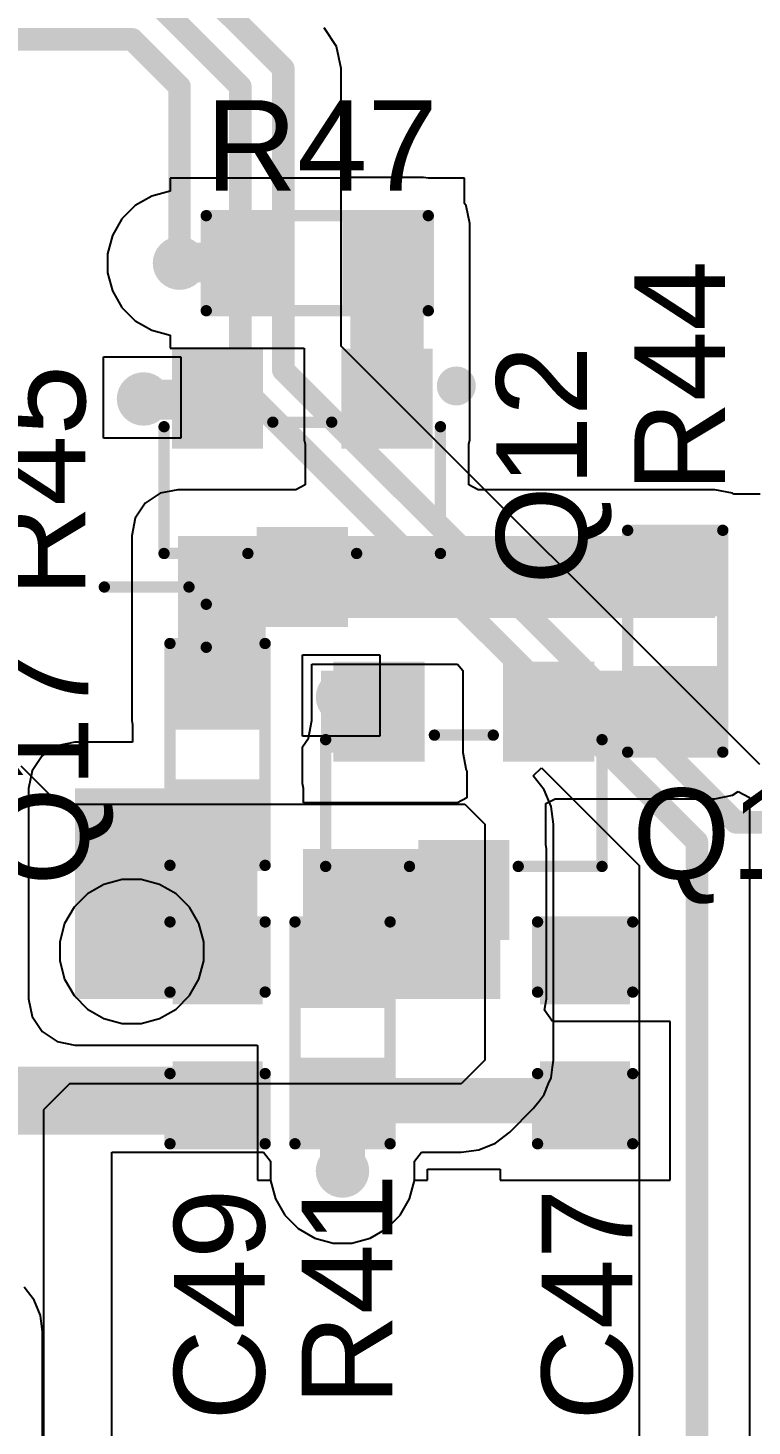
# Model space of a CAD drawing. Header units: millimetres. Extents: x 0 to 214, y 0 to 214.
# Drawn here: x 4.896 to 5.216, y 1.207 to 1.825 of the extents above; entities that cross this region are included whole.
import ezdxf

# ---------------------------------------------------------------- set-up
doc = ezdxf.new("R2010")
doc.units = ezdxf.units.MM
doc.header["$MEASUREMENT"] = 0
for name, color, linetype in [('BottomLayer', 5, 'Continuous'), ('BottomSolder', 6, 'Continuous'), ('TopLayer', 1, 'Continuous'), ('TopOverlay', 2, 'Continuous'), ('TopPaste', 8, 'Continuous'), ('TopSolder', 216, 'Continuous'), ('ViaHoleLayer', 16, 'Continuous')]:
    doc.layers.add(name, color=color, linetype=linetype)
doc.styles.add('Arial', font='', dxfattribs={"height": 0.2})
doc.styles.get('Arial').set_extended_font_data('Arial')

# ---------------------------------------------------------------- blocks, each defined once
blk = doc.blocks.new('SOT_23_293')
at = {"layer": 'TopLayer'}
for points in [[(-0.01614175, 0.05748035), (0.01614175, 0.05748035), (0.01614175, 0.02125985), (-0.01614175, 0.02125985)], [(-0.05354335, -0.02125985), (-0.02125985, -0.02125985), (-0.02125985, -0.05748035), (-0.05354335, -0.05748035)], [(0.02125985, -0.02125985), (0.05354335, -0.02125985), (0.05354335, -0.05748035), (0.02125985, -0.05748035)]]:
    blk.add_hatch(color=1, dxfattribs=at).paths.add_polyline_path(points)
at = {"layer": 'TopPaste'}
for points in [[(-0.01614175, 0.05748035), (0.01614175, 0.05748035), (0.01614175, 0.02125985), (-0.01614175, 0.02125985)], [(-0.05354335, -0.02125985), (-0.02125985, -0.02125985), (-0.02125985, -0.05748035), (-0.05354335, -0.05748035)], [(0.02125985, -0.02125985), (0.05354335, -0.02125985), (0.05354335, -0.05748035), (0.02125985, -0.05748035)]]:
    blk.add_hatch(color=8, dxfattribs=at).paths.add_polyline_path(points)
at = {"layer": 'TopSolder'}
for points in [[(-0.02014175, 0.06148035), (0.02014175, 0.06148035), (0.02014175, 0.01725985), (-0.02014175, 0.01725985)], [(-0.05754335, -0.01725985), (-0.01725985, -0.01725985), (-0.01725985, -0.06148035), (-0.05754335, -0.06148035)], [(0.01725985, -0.01725985), (0.05754335, -0.01725985), (0.05754335, -0.06148035), (0.01725985, -0.06148035)]]:
    blk.add_hatch(color=216, dxfattribs=at).paths.add_polyline_path(points)
at = {"layer": 'TopOverlay', "const_width": 0.005}
for points in [[(-0.061, 0.029), (-0.061, -0.027)], [(-0.024, 0.029), (-0.061, 0.029)], [(0.061, 0.029), (0.024, 0.029)], [(0.061, 0.029), (0.061, -0.027)], [(0.013, -0.029), (-0.013, -0.029)]]:
    blk.add_lwpolyline(points, dxfattribs=at)
at = {"layer": 'TopOverlay'}
for points, const_width in [([(-0.06225, 0.029, 1), (-0.05975, 0.029, 1)], 0.0025), ([(-0.06225, 0.029, 1), (-0.05975, 0.029, 1)], 0.0025), ([(-0.02525, 0.029, 1), (-0.02275, 0.029, 1)], 0.0025), ([(0.02275, 0.029, 1), (0.02525, 0.029, 1)], 0.0025), ([(0.05975, 0.029, 1), (0.06225, 0.029, 1)], 0.0025), ([(0.05975, 0.029, 1), (0.06225, 0.029, 1)], 0.0025), ([(-0.06225, -0.027, 1), (-0.05975, -0.027, 1)], 0.0025), ([(0.05975, -0.027, 1), (0.06225, -0.027, 1)], 0.0025), ([(-0.01425, -0.029, 1), (-0.01175, -0.029, 1)], 0.0025), ([(0.01175, -0.029, 1), (0.01425, -0.029, 1)], 0.0025), ([(-0.0643944, -0.045, 1), (-0.0716056, -0.045, 1)], 0.01), ([(-0.0741056, -0.045, 1), (-0.0691056, -0.045, 1)], 0.005), ([(-0.0668944, -0.045, 1), (-0.0618944, -0.045, 1)], 0.005)]:
    blk.add_lwpolyline(points, format="xyb", close=True, dxfattribs=dict(at, const_width=const_width))
blk = doc.blocks.new('RES_0603_403')
at = {"layer": 'TopLayer'}
for points in [[(-0.015, 0.0175), (-0.015, -0.0175), (-0.045, -0.0175), (-0.045, 0.0175)], [(0.045, 0.0175), (0.045, -0.0175), (0.015, -0.0175), (0.015, 0.0175)]]:
    blk.add_hatch(color=1, dxfattribs=at).paths.add_polyline_path(points)
at = {"layer": 'TopPaste'}
for points in [[(-0.015, 0.0175), (-0.015, -0.0175), (-0.045, -0.0175), (-0.045, 0.0175)], [(0.045, 0.0175), (0.045, -0.0175), (0.015, -0.0175), (0.015, 0.0175)]]:
    blk.add_hatch(color=8, dxfattribs=at).paths.add_polyline_path(points)
at = {"layer": 'TopSolder'}
for points in [[(-0.011, 0.0215), (-0.011, -0.0215), (-0.049, -0.0215), (-0.049, 0.0215)], [(0.049, 0.0215), (0.049, -0.0215), (0.011, -0.0215), (0.011, 0.0215)]]:
    blk.add_hatch(color=216, dxfattribs=at).paths.add_polyline_path(points)
at = {"layer": 'TopOverlay', "const_width": 0.005}
for points in [[(-0.049, 0.021), (-0.049, -0.021)], [(0.049, 0.021), (-0.049, 0.021)], [(0.049, 0.021), (0.049, -0.021)], [(0.049, -0.021), (-0.049, -0.021)]]:
    blk.add_lwpolyline(points, dxfattribs=at)
at = {"layer": 'TopOverlay', "const_width": 0.0025}
for points in [[(-0.05025, 0.021, 1), (-0.04775, 0.021, 1)], [(-0.05025, 0.021, 1), (-0.04775, 0.021, 1)], [(0.04775, 0.021, 1), (0.05025, 0.021, 1)], [(0.04775, 0.021, 1), (0.05025, 0.021, 1)], [(-0.05025, -0.021, 1), (-0.04775, -0.021, 1)], [(-0.05025, -0.021, 1), (-0.04775, -0.021, 1)], [(0.04775, -0.021, 1), (0.05025, -0.021, 1)], [(0.04775, -0.021, 1), (0.05025, -0.021, 1)]]:
    blk.add_lwpolyline(points, format="xyb", close=True, dxfattribs=at)
blk = doc.blocks.new('RES_0603_405')
at = {"layer": 'TopLayer'}
for points in [[(-0.015, 0.0175), (-0.015, -0.0175), (-0.045, -0.0175), (-0.045, 0.0175)], [(0.045, 0.0175), (0.045, -0.0175), (0.015, -0.0175), (0.015, 0.0175)]]:
    blk.add_hatch(color=1, dxfattribs=at).paths.add_polyline_path(points)
at = {"layer": 'TopPaste'}
for points in [[(-0.015, 0.0175), (-0.015, -0.0175), (-0.045, -0.0175), (-0.045, 0.0175)], [(0.045, 0.0175), (0.045, -0.0175), (0.015, -0.0175), (0.015, 0.0175)]]:
    blk.add_hatch(color=8, dxfattribs=at).paths.add_polyline_path(points)
at = {"layer": 'TopSolder'}
for points in [[(-0.011, 0.0215), (-0.011, -0.0215), (-0.049, -0.0215), (-0.049, 0.0215)], [(0.049, 0.0215), (0.049, -0.0215), (0.011, -0.0215), (0.011, 0.0215)]]:
    blk.add_hatch(color=216, dxfattribs=at).paths.add_polyline_path(points)
at = {"layer": 'TopOverlay', "const_width": 0.005}
for points in [[(-0.049, -0.021), (-0.049, 0.021)], [(0.049, 0.021), (-0.049, 0.021)], [(0.049, -0.021), (0.049, 0.021)], [(0.049, -0.021), (-0.049, -0.021)]]:
    blk.add_lwpolyline(points, dxfattribs=at)
at = {"layer": 'TopOverlay', "const_width": 0.0025}
for points in [[(-0.05025, 0.021, 1), (-0.04775, 0.021, 1)], [(-0.05025, 0.021, 1), (-0.04775, 0.021, 1)], [(0.04775, 0.021, 1), (0.05025, 0.021, 1)], [(0.04775, 0.021, 1), (0.05025, 0.021, 1)], [(-0.05025, -0.021, 1), (-0.04775, -0.021, 1)], [(-0.05025, -0.021, 1), (-0.04775, -0.021, 1)], [(0.04775, -0.021, 1), (0.05025, -0.021, 1)], [(0.04775, -0.021, 1), (0.05025, -0.021, 1)]]:
    blk.add_lwpolyline(points, format="xyb", close=True, dxfattribs=at)
blk = doc.blocks.new('RES_0603_406')
at = {"layer": 'TopLayer'}
for points in [[(-0.015, 0.0175), (-0.015, -0.0175), (-0.045, -0.0175), (-0.045, 0.0175)], [(0.045, 0.0175), (0.045, -0.0175), (0.015, -0.0175), (0.015, 0.0175)]]:
    blk.add_hatch(color=1, dxfattribs=at).paths.add_polyline_path(points)
at = {"layer": 'TopPaste'}
for points in [[(-0.015, 0.0175), (-0.015, -0.0175), (-0.045, -0.0175), (-0.045, 0.0175)], [(0.045, 0.0175), (0.045, -0.0175), (0.015, -0.0175), (0.015, 0.0175)]]:
    blk.add_hatch(color=8, dxfattribs=at).paths.add_polyline_path(points)
at = {"layer": 'TopSolder'}
for points in [[(-0.011, 0.0215), (-0.011, -0.0215), (-0.049, -0.0215), (-0.049, 0.0215)], [(0.049, 0.0215), (0.049, -0.0215), (0.011, -0.0215), (0.011, 0.0215)]]:
    blk.add_hatch(color=216, dxfattribs=at).paths.add_polyline_path(points)
at = {"layer": 'TopOverlay', "const_width": 0.005}
for points in [[(-0.049, 0.021), (0.049, 0.021)], [(-0.049, 0.021), (-0.049, -0.021)], [(0.049, 0.021), (0.049, -0.021)], [(-0.049, -0.021), (0.049, -0.021)]]:
    blk.add_lwpolyline(points, dxfattribs=at)
at = {"layer": 'TopOverlay', "const_width": 0.0025}
for points in [[(-0.05025, 0.021, 1), (-0.04775, 0.021, 1)], [(-0.05025, 0.021, 1), (-0.04775, 0.021, 1)], [(0.04775, 0.021, 1), (0.05025, 0.021, 1)], [(0.04775, 0.021, 1), (0.05025, 0.021, 1)], [(-0.05025, -0.021, 1), (-0.04775, -0.021, 1)], [(-0.05025, -0.021, 1), (-0.04775, -0.021, 1)], [(0.04775, -0.021, 1), (0.05025, -0.021, 1)], [(0.04775, -0.021, 1), (0.05025, -0.021, 1)]]:
    blk.add_lwpolyline(points, format="xyb", close=True, dxfattribs=at)
blk = doc.blocks.new('RES_0603_409')
at = {"layer": 'TopLayer'}
for points in [[(-0.015, 0.0175), (-0.015, -0.0175), (-0.045, -0.0175), (-0.045, 0.0175)], [(0.045, 0.0175), (0.045, -0.0175), (0.015, -0.0175), (0.015, 0.0175)]]:
    blk.add_hatch(color=1, dxfattribs=at).paths.add_polyline_path(points)
at = {"layer": 'TopPaste'}
for points in [[(-0.015, 0.0175), (-0.015, -0.0175), (-0.045, -0.0175), (-0.045, 0.0175)], [(0.045, 0.0175), (0.045, -0.0175), (0.015, -0.0175), (0.015, 0.0175)]]:
    blk.add_hatch(color=8, dxfattribs=at).paths.add_polyline_path(points)
at = {"layer": 'TopSolder'}
for points in [[(-0.011, 0.0215), (-0.011, -0.0215), (-0.049, -0.0215), (-0.049, 0.0215)], [(0.049, 0.0215), (0.049, -0.0215), (0.011, -0.0215), (0.011, 0.0215)]]:
    blk.add_hatch(color=216, dxfattribs=at).paths.add_polyline_path(points)
at = {"layer": 'TopOverlay', "const_width": 0.005}
for points in [[(0.049, 0.021), (-0.049, 0.021)], [(-0.049, -0.021), (-0.049, 0.021)], [(0.049, -0.021), (0.049, 0.021)], [(0.049, -0.021), (-0.049, -0.021)]]:
    blk.add_lwpolyline(points, dxfattribs=at)
at = {"layer": 'TopOverlay', "const_width": 0.0025}
for points in [[(-0.05025, 0.021, 1), (-0.04775, 0.021, 1)], [(-0.05025, 0.021, 1), (-0.04775, 0.021, 1)], [(0.04775, 0.021, 1), (0.05025, 0.021, 1)], [(0.04775, 0.021, 1), (0.05025, 0.021, 1)], [(-0.05025, -0.021, 1), (-0.04775, -0.021, 1)], [(-0.05025, -0.021, 1), (-0.04775, -0.021, 1)], [(0.04775, -0.021, 1), (0.05025, -0.021, 1)], [(0.04775, -0.021, 1), (0.05025, -0.021, 1)]]:
    blk.add_lwpolyline(points, format="xyb", close=True, dxfattribs=at)
blk = doc.blocks.new('SOT_23_433')
at = {"layer": 'TopLayer'}
for points in [[(-0.01614175, 0.05748035), (0.01614175, 0.05748035), (0.01614175, 0.02125985), (-0.01614175, 0.02125985)], [(-0.05354335, -0.02125985), (-0.02125985, -0.02125985), (-0.02125985, -0.05748035), (-0.05354335, -0.05748035)], [(0.02125985, -0.02125985), (0.05354335, -0.02125985), (0.05354335, -0.05748035), (0.02125985, -0.05748035)]]:
    blk.add_hatch(color=1, dxfattribs=at).paths.add_polyline_path(points)
at = {"layer": 'TopPaste'}
for points in [[(-0.01614175, 0.05748035), (0.01614175, 0.05748035), (0.01614175, 0.02125985), (-0.01614175, 0.02125985)], [(-0.05354335, -0.02125985), (-0.02125985, -0.02125985), (-0.02125985, -0.05748035), (-0.05354335, -0.05748035)], [(0.02125985, -0.02125985), (0.05354335, -0.02125985), (0.05354335, -0.05748035), (0.02125985, -0.05748035)]]:
    blk.add_hatch(color=8, dxfattribs=at).paths.add_polyline_path(points)
at = {"layer": 'TopSolder'}
for points in [[(-0.02014175, 0.06148035), (0.02014175, 0.06148035), (0.02014175, 0.01725985), (-0.02014175, 0.01725985)], [(-0.05754335, -0.01725985), (-0.01725985, -0.01725985), (-0.01725985, -0.06148035), (-0.05754335, -0.06148035)], [(0.01725985, -0.01725985), (0.05754335, -0.01725985), (0.05754335, -0.06148035), (0.01725985, -0.06148035)]]:
    blk.add_hatch(color=216, dxfattribs=at).paths.add_polyline_path(points)
at = {"layer": 'TopOverlay', "const_width": 0.005}
for points in [[(-0.024, 0.029), (-0.061, 0.029)], [(-0.061, 0.029), (-0.061, -0.027)], [(0.061, 0.029), (0.024, 0.029)], [(0.061, 0.029), (0.061, -0.027)], [(0.013, -0.029), (-0.013, -0.029)]]:
    blk.add_lwpolyline(points, dxfattribs=at)
at = {"layer": 'TopOverlay'}
for points, const_width in [([(-0.06225, 0.029, 1), (-0.05975, 0.029, 1)], 0.0025), ([(-0.06225, 0.029, 1), (-0.05975, 0.029, 1)], 0.0025), ([(-0.02525, 0.029, 1), (-0.02275, 0.029, 1)], 0.0025), ([(0.02275, 0.029, 1), (0.02525, 0.029, 1)], 0.0025), ([(0.05975, 0.029, 1), (0.06225, 0.029, 1)], 0.0025), ([(0.05975, 0.029, 1), (0.06225, 0.029, 1)], 0.0025), ([(-0.06225, -0.027, 1), (-0.05975, -0.027, 1)], 0.0025), ([(0.05975, -0.027, 1), (0.06225, -0.027, 1)], 0.0025), ([(-0.01425, -0.029, 1), (-0.01175, -0.029, 1)], 0.0025), ([(0.01175, -0.029, 1), (0.01425, -0.029, 1)], 0.0025), ([(-0.0643944, -0.045, 1), (-0.0716056, -0.045, 1)], 0.01), ([(-0.0741056, -0.045, 1), (-0.0691056, -0.045, 1)], 0.005), ([(-0.0668944, -0.045, 1), (-0.0618944, -0.045, 1)], 0.005)]:
    blk.add_lwpolyline(points, format="xyb", close=True, dxfattribs=dict(at, const_width=const_width))
blk = doc.blocks.new('C__0603_448')
at = {"layer": 'TopLayer'}
for points in [[(-0.015, 0.0175), (-0.015, -0.0175), (-0.045, -0.0175), (-0.045, 0.0175)], [(0.045, 0.0175), (0.045, -0.0175), (0.015, -0.0175), (0.015, 0.0175)]]:
    blk.add_hatch(color=1, dxfattribs=at).paths.add_polyline_path(points)
at = {"layer": 'TopPaste'}
for points in [[(-0.015, 0.0175), (-0.015, -0.0175), (-0.045, -0.0175), (-0.045, 0.0175)], [(0.045, 0.0175), (0.045, -0.0175), (0.015, -0.0175), (0.015, 0.0175)]]:
    blk.add_hatch(color=8, dxfattribs=at).paths.add_polyline_path(points)
at = {"layer": 'TopSolder'}
for points in [[(-0.0126378, 0.0198622), (-0.0126378, -0.0198622), (-0.0473622, -0.0198622), (-0.0473622, 0.0198622)], [(0.0473622, 0.0198622), (0.0473622, -0.0198622), (0.0126378, -0.0198622), (0.0126378, 0.0198622)]]:
    blk.add_hatch(color=216, dxfattribs=at).paths.add_polyline_path(points)
at = {"layer": 'TopOverlay', "const_width": 0.005}
for points in [[(-0.049, -0.021), (-0.049, 0.021)], [(-0.018, 0.021), (-0.049, 0.021)], [(0.049, 0.021), (0.018, 0.021)], [(0.049, -0.021), (0.049, 0.021)], [(-0.018, -0.021), (-0.049, -0.021)], [(0.049, -0.021), (0.018, -0.021)]]:
    blk.add_lwpolyline(points, dxfattribs=at)
at = {"layer": 'TopOverlay', "const_width": 0.0025}
for points in [[(-0.05025, 0.021, 1), (-0.04775, 0.021, 1)], [(-0.05025, 0.021, 1), (-0.04775, 0.021, 1)], [(-0.01925, 0.021, 1), (-0.01675, 0.021, 1)], [(0.01675, 0.021, 1), (0.01925, 0.021, 1)], [(0.04775, 0.021, 1), (0.05025, 0.021, 1)], [(0.04775, 0.021, 1), (0.05025, 0.021, 1)], [(-0.05025, -0.021, 1), (-0.04775, -0.021, 1)], [(-0.05025, -0.021, 1), (-0.04775, -0.021, 1)], [(-0.01925, -0.021, 1), (-0.01675, -0.021, 1)], [(0.01675, -0.021, 1), (0.01925, -0.021, 1)], [(0.04775, -0.021, 1), (0.05025, -0.021, 1)], [(0.04775, -0.021, 1), (0.05025, -0.021, 1)]]:
    blk.add_lwpolyline(points, format="xyb", close=True, dxfattribs=at)
blk = doc.blocks.new('C__0603_450')
at = {"layer": 'TopLayer'}
for points in [[(-0.015, 0.0175), (-0.015, -0.0175), (-0.045, -0.0175), (-0.045, 0.0175)], [(0.045, 0.0175), (0.045, -0.0175), (0.015, -0.0175), (0.015, 0.0175)]]:
    blk.add_hatch(color=1, dxfattribs=at).paths.add_polyline_path(points)
at = {"layer": 'TopPaste'}
for points in [[(-0.015, 0.0175), (-0.015, -0.0175), (-0.045, -0.0175), (-0.045, 0.0175)], [(0.045, 0.0175), (0.045, -0.0175), (0.015, -0.0175), (0.015, 0.0175)]]:
    blk.add_hatch(color=8, dxfattribs=at).paths.add_polyline_path(points)
at = {"layer": 'TopSolder'}
for points in [[(-0.0126378, 0.0198622), (-0.0126378, -0.0198622), (-0.0473622, -0.0198622), (-0.0473622, 0.0198622)], [(0.0473622, 0.0198622), (0.0473622, -0.0198622), (0.0126378, -0.0198622), (0.0126378, 0.0198622)]]:
    blk.add_hatch(color=216, dxfattribs=at).paths.add_polyline_path(points)
at = {"layer": 'TopOverlay', "const_width": 0.005}
for points in [[(-0.049, 0.021), (-0.049, -0.021)], [(-0.049, 0.021), (-0.018, 0.021)], [(0.018, 0.021), (0.049, 0.021)], [(0.049, 0.021), (0.049, -0.021)], [(-0.049, -0.021), (-0.018, -0.021)], [(0.018, -0.021), (0.049, -0.021)]]:
    blk.add_lwpolyline(points, dxfattribs=at)
at = {"layer": 'TopOverlay', "const_width": 0.0025}
for points in [[(-0.05025, 0.021, 1), (-0.04775, 0.021, 1)], [(-0.05025, 0.021, 1), (-0.04775, 0.021, 1)], [(-0.01925, 0.021, 1), (-0.01675, 0.021, 1)], [(0.01675, 0.021, 1), (0.01925, 0.021, 1)], [(0.04775, 0.021, 1), (0.05025, 0.021, 1)], [(0.04775, 0.021, 1), (0.05025, 0.021, 1)], [(-0.05025, -0.021, 1), (-0.04775, -0.021, 1)], [(-0.05025, -0.021, 1), (-0.04775, -0.021, 1)], [(-0.01925, -0.021, 1), (-0.01675, -0.021, 1)], [(0.01675, -0.021, 1), (0.01925, -0.021, 1)], [(0.04775, -0.021, 1), (0.05025, -0.021, 1)], [(0.04775, -0.021, 1), (0.05025, -0.021, 1)]]:
    blk.add_lwpolyline(points, format="xyb", close=True, dxfattribs=at)

msp = doc.modelspace()

# ---------------------------------------------------------------- hatches: boundary and pattern name
at = {"layer": 'BottomLayer'}
h = msp.add_hatch(color=5, dxfattribs=at)
edge = h.paths.add_edge_path()
edge.add_arc((4.9630566, 1.7210344), 0.011811, 0, 360)
h = msp.add_hatch(color=5, dxfattribs=at)
edge = h.paths.add_edge_path()
edge.add_arc((4.9471822, 1.6610572), 0.011811, 0, 360)
h = msp.add_hatch(color=5, dxfattribs=at)
edge = h.paths.add_edge_path()
edge.add_arc((5.0350262, 1.5293984), 0.011811, 0, 360)
h = msp.add_hatch(color=5, dxfattribs=at)
edge = h.paths.add_edge_path()
edge.add_arc((5.0350262, 1.4441854), 0.011811, 0, 360)
h = msp.add_hatch(color=5, dxfattribs=at)
edge = h.paths.add_edge_path()
edge.add_arc((4.942, 1.417), 0.011811, 0, 360)
h = msp.add_hatch(color=5, dxfattribs=at)
edge = h.paths.add_edge_path()
edge.add_arc((5.035, 1.32), 0.011811, 0, 360)
at = {"layer": 'BottomSolder'}
h = msp.add_hatch(color=6, dxfattribs=at)
edge = h.paths.add_edge_path()
edge.add_arc((4.9630566, 1.7210344), 0.0059055, 0, 360)
h = msp.add_hatch(color=6, dxfattribs=at)
edge = h.paths.add_edge_path()
edge.add_arc((4.9471822, 1.6610572), 0.0059055, 0, 360)
h = msp.add_hatch(color=6, dxfattribs=at)
edge = h.paths.add_edge_path()
edge.add_arc((5.0350262, 1.5293984), 0.0059055, 0, 360)
h = msp.add_hatch(color=6, dxfattribs=at)
edge = h.paths.add_edge_path()
edge.add_arc((5.0350262, 1.4441854), 0.0059055, 0, 360)
at = {"layer": 'TopLayer'}
for points in [[(5.0384975, 1.6430577), (5.0707811, 1.6430577), (5.0707811, 1.7385343), (5.0384975, 1.7385343)], [(4.9636943, 1.7125344), (5.0088675, 1.7125344), (5.0088675, 1.7300344), (4.9636943, 1.7300344)], [(4.9782063, 1.6696469), (4.9471823, 1.6696469), (4.9471823, 1.6519305), (4.9782063, 1.6519305)], [(4.9623361, 1.5643175), (5.1993675, 1.5643175), (5.1993675, 1.6005381), (4.9623361, 1.6005381)], [(4.9623361, 1.5190344), (5.0010959, 1.5190344), (5.0010959, 1.600538), (4.9623361, 1.600538)], [(5.0673098, 1.5410361), (5.0255142, 1.5410361), (5.0255142, 1.5048155), (5.0673098, 1.5048155)], [(5.1084712, 1.5048153), (5.1993676, 1.5048153), (5.1993676, 1.5410359), (5.1084712, 1.5410359)], [(4.9168665, 1.3960344), (4.9973675, 1.3960344), (4.9973675, 1.4890344), (4.9168665, 1.4890344)], [(5.0175262, 1.3960344), (5.1047114, 1.3960344), (5.1047114, 1.4622956), (5.0175262, 1.4622956)], [(4.670966, 1.3360344), (4.9973676, 1.3360344), (4.9973676, 1.3660344), (4.670966, 1.3660344)]]:
    msp.add_hatch(color=1, dxfattribs=at).paths.add_polyline_path(points)
h = msp.add_hatch(color=1, dxfattribs=at)
edge = h.paths.add_edge_path()
edge.add_arc((4.9630566, 1.7210344), 0.011811, 0, 360)
h = msp.add_hatch(color=1, dxfattribs=at)
edge = h.paths.add_edge_path()
edge.add_arc((4.9471822, 1.6610572), 0.011811, 0, 360)
h = msp.add_hatch(color=1, dxfattribs=at)
edge = h.paths.add_edge_path()
edge.add_arc((5.0350262, 1.5293984), 0.011811, 0, 360)
h = msp.add_hatch(color=1, dxfattribs=at)
edge = h.paths.add_edge_path()
edge.add_arc((5.0350262, 1.4441854), 0.011811, 0, 360)
h = msp.add_hatch(color=1, dxfattribs=at)
edge = h.paths.add_edge_path()
edge.add_arc((4.942, 1.417), 0.011811, 0, 360)
h = msp.add_hatch(color=1, dxfattribs=at)
edge = h.paths.add_edge_path()
edge.add_arc((5.035, 1.32), 0.011811, 0, 360)
at = {"layer": 'TopSolder'}
h = msp.add_hatch(color=216, dxfattribs=at)
edge = h.paths.add_edge_path()
edge.add_arc((4.9630566, 1.7210344), 0.0059055, 0, 360)
h = msp.add_hatch(color=216, dxfattribs=at)
edge = h.paths.add_edge_path()
edge.add_arc((4.9471822, 1.6610572), 0.0059055, 0, 360)
h = msp.add_hatch(color=216, dxfattribs=at)
edge = h.paths.add_edge_path()
edge.add_arc((5.0350262, 1.5293984), 0.0059055, 0, 360)
h = msp.add_hatch(color=216, dxfattribs=at)
edge = h.paths.add_edge_path()
edge.add_arc((5.0350262, 1.4441854), 0.0059055, 0, 360)
at = {"layer": 'ViaHoleLayer'}
h = msp.add_hatch(color=16, dxfattribs=at)
edge = h.paths.add_edge_path()
edge.add_arc((4.9630566, 1.7210344), 0.0059055, 0, 360)
h = msp.add_hatch(color=16, dxfattribs=at)
edge = h.paths.add_edge_path()
edge.add_arc((4.9471822, 1.6610572), 0.0059055, 0, 360)
h = msp.add_hatch(color=16, dxfattribs=at)
edge = h.paths.add_edge_path()
edge.add_arc((5.0350262, 1.5293984), 0.0059055, 0, 360)
h = msp.add_hatch(color=16, dxfattribs=at)
edge = h.paths.add_edge_path()
edge.add_arc((5.0350262, 1.4441854), 0.0059055, 0, 360)
h = msp.add_hatch(color=16, dxfattribs=at)
edge = h.paths.add_edge_path()
edge.add_arc((4.942, 1.417), 0.0059055, 0, 360)
h = msp.add_hatch(color=16, dxfattribs=at)
edge = h.paths.add_edge_path()
edge.add_arc((5.035, 1.32), 0.0059055, 0, 360)

# ---------------------------------------------------------------- linework, layer by layer
at = {"layer": 'BottomLayer'}
for p, q in [((5.0324171, 1.8167611), (5.0268916, 1.8250306)), ((5.0343574, 1.8070066), (5.0324171, 1.8167611)), ((5.0343574, 1.6843916), (5.0343574, 1.8070066)), ((5.2192248, 1.4995242), (5.0343574, 1.6843916)), ((4.9294727, 1.6437384), (4.9294727, 1.679713)), ((4.9294727, 1.679713), (4.9636943, 1.679713)), ((4.9636943, 1.679713), (4.9636943, 1.6437384)), ((4.9636943, 1.6437384), (4.9294727, 1.6437384)), ((5.0173167, 1.5120796), (5.0173167, 1.5480542)), ((5.0173167, 1.5480542), (5.0515383, 1.5480542)), ((5.0515383, 1.5480542), (5.0515383, 1.5120796)), ((5.0515383, 1.5120796), (5.0173167, 1.5120796)), ((4.893, 1.499), (4.91, 1.482)), ((5.1192091, 1.4946184), (5.1227752, 1.4980789)), ((5.1192092, 1.4946176), (5.1192091, 1.4946184)), ((5.1240178, 1.4883509), (5.1192092, 1.4946176)), ((5.1227752, 1.4980789), (5.1659212, 1.4549329)), ((5.1240181, 1.4883504), (5.1240178, 1.4883509)), ((5.1270407, 1.481053), (5.1240181, 1.4883504)), ((4.91, 1.482), (5.0890345, 1.482)), ((5.0890345, 1.482), (5.0978128, 1.4732214)), ((5.1280717, 1.4732214), (5.1270407, 1.481053)), ((5.0978128, 1.4732214), (5.0978129, 1.3689784)), ((5.1280718, 1.3689784), (5.1280717, 1.4732214)), ((5.1659212, 1.4549329), (5.1659212, 0.9135067)), ((4.9297214, 1.4466431), (4.9224676, 1.4424551)), ((4.937812, 1.448811), (4.9297214, 1.4466431)), ((4.946188, 1.448811), (4.937812, 1.448811)), ((4.9542786, 1.4466431), (4.946188, 1.448811)), ((4.9615324, 1.4424551), (4.9542786, 1.4466431)), ((4.9224676, 1.4424551), (4.9165449, 1.4365324)), ((4.9674551, 1.4365324), (4.9615324, 1.4424551)), ((4.9165449, 1.4365324), (4.9123569, 1.4292786)), ((4.9716431, 1.4292786), (4.9674551, 1.4365324)), ((4.9123569, 1.4292786), (4.910189, 1.421188)), ((4.973811, 1.421188), (4.9716431, 1.4292786)), ((4.910189, 1.421188), (4.910189, 1.412812)), ((4.973811, 1.412812), (4.973811, 1.421188)), ((4.910189, 1.412812), (4.9123569, 1.4047214)), ((4.9716431, 1.4047214), (4.973811, 1.412812)), ((4.9123569, 1.4047214), (4.9165449, 1.3974676)), ((4.9674551, 1.3974676), (4.9716431, 1.4047214)), ((4.9165449, 1.3974676), (4.9224676, 1.3915449)), ((4.9615324, 1.3915449), (4.9674551, 1.3974676)), ((4.9224676, 1.3915449), (4.9297214, 1.3873569)), ((4.9542786, 1.3873569), (4.9615324, 1.3915449)), ((4.9297214, 1.3873569), (4.937812, 1.385189)), ((4.937812, 1.385189), (4.946188, 1.385189)), ((4.946188, 1.385189), (4.9542786, 1.3873569)), ((5.0978129, 1.3689784), (5.0874057, 1.358572)), ((5.1270408, 1.3611468), (5.1276645, 1.3658842)), ((5.1276645, 1.3658842), (5.1280718, 1.3689772)), ((5.1280717, 1.3689778), (5.1280718, 1.3689784)), ((5.1280718, 1.3689772), (5.1280717, 1.3689778)), ((5.126003, 1.3586414), (5.1270404, 1.3611456)), ((5.1270404, 1.3611459), (5.1270408, 1.3611468)), ((5.1270404, 1.3611456), (5.1270404, 1.3611459)), ((4.914572, 1.358572), (4.903, 1.3469999)), ((5.0874057, 1.358572), (4.914572, 1.358572)), ((5.1217408, 1.3508813), (5.1240173, 1.3538479)), ((5.1240173, 1.3538479), (5.1240175, 1.3538484)), ((5.1240175, 1.3538484), (5.1240179, 1.3538489)), ((5.1240179, 1.3538489), (5.126003, 1.3586414)), ((4.903, 1.3469999), (4.903, 0.7553167)), ((5.1088012, 1.3371749), (5.1192084, 1.3475813)), ((5.1192084, 1.3475813), (5.1192087, 1.3475818)), ((5.1192087, 1.3475818), (5.1192092, 1.3475821)), ((5.1192092, 1.3475821), (5.1217408, 1.3508813)), ((5.1025351, 1.332367), (5.1088012, 1.3371749)), ((4.9332589, 1.0387451), (4.9332589, 1.3283131)), ((4.9332589, 1.3283131), (5.0001876, 1.3283131)), ((5.0001876, 1.3283131), (5.0032314, 1.3243463)), ((5.0667686, 1.3243463), (5.0698124, 1.3283131)), ((5.0698124, 1.3283131), (5.0874057, 1.3283131)), ((5.0874057, 1.3283131), (5.0952362, 1.3293439)), ((5.0952362, 1.3293439), (5.0952373, 1.3293441)), ((5.0952373, 1.3293441), (5.0991001, 1.3309442)), ((5.0991001, 1.3309442), (5.1025342, 1.3323664)), ((5.1025342, 1.3323664), (5.1025348, 1.3323669)), ((5.1025348, 1.3323669), (5.1025351, 1.332367)), ((5.0032314, 1.3243463), (5.003189, 1.324188)), ((5.003189, 1.324188), (5.003189, 1.315812)), ((5.066811, 1.324188), (5.0667686, 1.3243463)), ((5.066811, 1.315812), (5.066811, 1.324188)), ((5.003189, 1.315812), (5.0053569, 1.3077214)), ((5.0646431, 1.3077214), (5.066811, 1.315812)), ((5.0053569, 1.3077214), (5.0095449, 1.3004676)), ((5.0604551, 1.3004676), (5.0646431, 1.3077214)), ((5.0095449, 1.3004676), (5.0154676, 1.2945449)), ((5.0545324, 1.2945449), (5.0604551, 1.3004676)), ((5.0154676, 1.2945449), (5.0227214, 1.2903569)), ((5.0472786, 1.2903569), (5.0545324, 1.2945449)), ((5.0227214, 1.2903569), (5.030812, 1.288189)), ((5.030812, 1.288189), (5.039188, 1.288189)), ((5.039188, 1.288189), (5.0472786, 1.2903569))]:
    msp.add_line(p, q, dxfattribs=at)
at = {"layer": 'BottomLayer', "const_width": 0.01}
for points in [[(4.9579864, 1.8578878), (5.0088676, 1.8070066)], [(4.9501164, 1.8388878), (4.9898676, 1.7991366)], [(4.5355342, 1.8198878), (4.9422464, 1.8198878)], [(4.9422464, 1.8198878), (4.9630566, 1.7990776)], [(5.0088676, 1.6738334), (5.0088676, 1.8070066)], [(4.9630566, 1.7210344), (4.9630566, 1.7990776)], [(4.9898676, 1.6670345), (4.9898676, 1.7991366)], [(5.0088676, 1.6738334), (5.2086666, 1.4740344)], [(4.9898676, 1.6670345), (5.191411, 1.4654911)], [(5.2086666, 1.4740344), (5.3762138, 1.4740344)], [(5.191411, 0.8940344), (5.191411, 1.4654911)]]:
    msp.add_lwpolyline(points, dxfattribs=at)
at = {"layer": 'BottomLayer', "const_width": 0.005}
for points in [[(4.9397464, 1.8198878, 1), (4.9447464, 1.8198878, 1)], [(4.9397464, 1.8198878, 1), (4.9447464, 1.8198878, 1)], [(5.0063676, 1.8070066, 1), (5.0113676, 1.8070066, 1)], [(5.0063676, 1.8070066, 1), (5.0113676, 1.8070066, 1)], [(4.9605566, 1.7990776, 1), (4.9655566, 1.7990776, 1)], [(4.9605566, 1.7990776, 1), (4.9655566, 1.7990776, 1)], [(4.9873676, 1.7991366, 1), (4.9923676, 1.7991366, 1)], [(4.9873676, 1.7991366, 1), (4.9923676, 1.7991366, 1)], [(4.9605566, 1.7210344, 1), (4.9655566, 1.7210344, 1)], [(5.0063676, 1.6738334, 1), (5.0113676, 1.6738334, 1)], [(5.0063676, 1.6738334, 1), (5.0113676, 1.6738334, 1)], [(4.9873676, 1.6670345, 1), (4.9923676, 1.6670345, 1)], [(4.9873676, 1.6670345, 1), (4.9923676, 1.6670345, 1)], [(5.2061666, 1.4740344, 1), (5.2111666, 1.4740344, 1)], [(5.2061666, 1.4740344, 1), (5.2111666, 1.4740344, 1)], [(5.188911, 1.4654911, 1), (5.193911, 1.4654911, 1)], [(5.188911, 1.4654911, 1), (5.193911, 1.4654911, 1)]]:
    msp.add_lwpolyline(points, format="xyb", close=True, dxfattribs=at)
at = {"layer": 'TopLayer'}
for p, q in [((5.0365277, 1.7585344), (4.9588676, 1.7585344)), ((4.9588676, 1.7585344), (4.9588676, 1.7528451)), ((5.0384975, 1.7589262), (5.0365277, 1.7585344)), ((5.0707811, 1.7589262), (5.0384975, 1.7589262)), ((5.0727509, 1.7585344), (5.0707811, 1.7589262)), ((5.0888676, 1.7585344), (5.0727509, 1.7585344)), ((5.0888676, 1.7474651), (5.0888676, 1.7585344)), ((4.950778, 1.7506775), (4.9435242, 1.7464895)), ((4.9588676, 1.7528451), (4.950778, 1.7506775)), ((4.9435242, 1.7464895), (4.9376015, 1.7405668)), ((5.0896207, 1.746338), (5.0888676, 1.7474651)), ((5.0911729, 1.7385344), (5.0896207, 1.746338)), ((4.9376015, 1.7405668), (4.9334135, 1.733313)), ((5.0911729, 1.6430577), (5.0911729, 1.7385344)), ((4.9334135, 1.733313), (4.9312456, 1.7252224)), ((4.9312456, 1.7252224), (4.9312456, 1.7168464)), ((4.9312456, 1.7168464), (4.9334135, 1.7087558)), ((4.9334135, 1.7087558), (4.9376015, 1.701502)), ((4.9376015, 1.701502), (4.9435242, 1.6955793)), ((4.9435242, 1.6955793), (4.950778, 1.6913913)), ((4.950778, 1.6913913), (4.9588676, 1.6892237)), ((4.9588676, 1.6892237), (4.9588676, 1.6835344)), ((4.9588676, 1.6835344), (5.0181057, 1.6835344)), ((5.0181057, 1.6835344), (5.0181057, 1.6430577)), ((5.0181057, 1.6430577), (5.0184976, 1.6410874)), ((5.090781, 1.6410874), (5.0911729, 1.6430577)), ((5.0184976, 1.6410874), (5.0184975, 1.6230579)), ((5.090781, 1.62593), (5.090781, 1.6410874)), ((5.0907811, 1.6230579), (5.090781, 1.62593)), ((4.9545325, 1.6193777), (4.9479169, 1.6149573)), ((4.9623361, 1.6209299), (4.9545325, 1.6193777)), ((5.014379, 1.6209299), (4.9623361, 1.6209299)), ((5.0184975, 1.6230579), (5.014379, 1.6209299)), ((5.0948996, 1.6209299), (5.0907811, 1.6230579)), ((5.1993676, 1.6209299), (5.0948996, 1.6209299)), ((5.2071712, 1.6193777), (5.1993676, 1.6209299)), ((5.207685, 1.6190344), (5.2071712, 1.6193777)), ((5.2193676, 1.6190344), (5.207685, 1.6190344)), ((4.9479169, 1.6149573), (4.9434965, 1.6083417)), ((4.9434965, 1.6083417), (4.9419443, 1.6005381)), ((4.9419443, 1.6005381), (4.9419443, 1.5643175)), ((4.9419443, 1.5643175), (4.9419443, 1.5190344)), ((5.0214877, 1.5190344), (5.0214877, 1.5439257)), ((5.0214877, 1.5439257), (5.0857077, 1.5439257)), ((5.0857077, 1.5439257), (5.0880794, 1.5410358)), ((5.0880794, 1.5410358), (5.0880794, 1.5048153)), ((4.9419443, 1.5190344), (4.9423361, 1.5170646)), ((4.9423361, 1.5170646), (4.9423361, 1.5094262)), ((5.0199355, 1.5112308), (5.0214877, 1.5190344)), ((4.9090629, 1.507874), (4.9024473, 1.5034536)), ((4.9168665, 1.5094262), (4.9090629, 1.507874)), ((4.9213737, 1.5094262), (4.9168665, 1.5094262)), ((4.9218664, 1.5095242), (4.9213737, 1.5094262)), ((4.9223591, 1.5094262), (4.9218664, 1.5095242)), ((4.9423361, 1.5094262), (4.9223591, 1.5094262)), ((5.0173361, 1.5073405), (5.0199355, 1.5112308)), ((5.0173361, 1.4911625), (5.0173361, 1.5073405)), ((4.9024473, 1.5034536), (4.8980269, 1.496838)), ((5.0880794, 1.5048153), (5.0896316, 1.4970117)), ((4.8980269, 1.496838), (4.8964747, 1.4890344)), ((5.0896316, 1.4970117), (5.0898295, 1.4967155)), ((5.0898295, 1.4967155), (5.0898295, 1.4848155)), ((4.8964747, 1.4890344), (4.8964747, 1.4845276)), ((5.0177594, 1.4890344), (5.0173361, 1.4911625)), ((5.0177594, 1.4826875), (5.0177594, 1.4890344)), ((4.8964747, 1.4845276), (4.8963766, 1.4840344)), ((4.8963766, 1.4840344), (4.8964747, 1.4835412)), ((4.8964747, 1.4835412), (4.8964747, 1.3960344)), ((5.0857109, 1.4826875), (5.0177594, 1.4826875)), ((5.0898295, 1.4848155), (5.0857109, 1.4826875)), ((5.1247113, 1.4822955), (5.1288299, 1.4844235)), ((5.1247113, 1.464266), (5.1247113, 1.4822955)), ((5.1288299, 1.4844235), (5.1993676, 1.4844235)), ((5.1993676, 1.4844235), (5.2071712, 1.4859757)), ((5.2071712, 1.4859757), (5.2096184, 1.4876108)), ((5.2096184, 1.4876108), (5.2146184, 1.4850142)), ((5.2146184, 1.4850142), (5.2146184, 0.9551227)), ((5.1251032, 1.4622957), (5.1247113, 1.464266)), ((5.1251032, 1.3960344), (5.1251032, 1.4622957)), ((4.8964747, 1.3960344), (4.8980269, 1.3882308)), ((5.1241087, 1.3910345), (5.1251032, 1.3960344)), ((5.1276392, 1.3860344), (5.1241087, 1.3910345)), ((4.8980269, 1.3882308), (4.9024473, 1.3816152)), ((5.179613, 1.3860344), (5.1276392, 1.3860344)), ((5.179613, 1.3160344), (5.179613, 1.3860344)), ((4.9024473, 1.3816152), (4.9090629, 1.3771948)), ((4.9090629, 1.3771948), (4.9168665, 1.3756426)), ((4.9168665, 1.3756426), (4.9973675, 1.3756426)), ((4.9973675, 1.3756426), (4.9975262, 1.3755124)), ((4.9975262, 1.3755124), (4.9975262, 1.3160344)), ((4.9975262, 1.3160344), (5.003189, 1.3160344)), ((5.003189, 1.3160344), (5.003189, 1.315812)), ((5.003189, 1.315812), (5.0053569, 1.3077214)), ((5.0646431, 1.3077214), (5.066811, 1.315812)), ((5.066811, 1.315812), (5.066811, 1.3160344)), ((5.066811, 1.3160344), (5.0725262, 1.3160344)), ((5.0725262, 1.3160344), (5.0725262, 1.3207755)), ((5.0725262, 1.3207755), (5.104613, 1.3207755)), ((5.104613, 1.3207755), (5.104613, 1.3160344)), ((5.104613, 1.3160344), (5.179613, 1.3160344)), ((5.0053569, 1.3077214), (5.0095449, 1.3004676)), ((5.0604551, 1.3004676), (5.0646431, 1.3077214)), ((5.0095449, 1.3004676), (5.0154676, 1.2945449)), ((5.0545324, 1.2945449), (5.0604551, 1.3004676)), ((5.0154676, 1.2945449), (5.0227214, 1.2903569)), ((5.0472786, 1.2903569), (5.0545324, 1.2945449)), ((5.0227214, 1.2903569), (5.030812, 1.288189)), ((5.030812, 1.288189), (5.039188, 1.288189)), ((5.039188, 1.288189), (5.0472786, 1.2903569)), ((4.8988888, 1.2629032), (4.8944809, 1.2686477)), ((4.9016598, 1.2562134), (4.8988888, 1.2629032)), ((4.9026049, 1.2490345), (4.9016598, 1.2562134)), ((4.9026049, 1.0727582), (4.9026049, 1.2490345))]:
    msp.add_line(p, q, dxfattribs=at)
for points, const_width in [([(4.9218664, 1.4840344), (4.9318664, 1.4740344)], 0.01), ([(4.9329341, 1.4740344), (4.9798361, 1.4740344)], 0.025), ([(4.9318664, 1.4740344), (4.9329341, 1.4740344)], 0.01), ([(5.035, 1.3510082), (5.0350262, 1.3510344)], 0.02), ([(5.035, 1.32), (5.035, 1.3510082)], 0.02), ([(5.0350262, 1.3510344), (5.142113, 1.3510344)], 0.02)]:
    msp.add_lwpolyline(points, dxfattribs=dict(at, const_width=const_width))
for points, const_width in [([(4.9193664, 1.4840344, 1), (4.9243664, 1.4840344, 1)], 0.005), ([(4.9266841, 1.4740344, 1), (4.9391841, 1.4740344, 1)], 0.0125), ([(4.9735861, 1.4740344, 1), (4.9860861, 1.4740344, 1)], 0.0125), ([(4.9293664, 1.4740344, 1), (4.9343664, 1.4740344, 1)], 0.005), ([(4.9293664, 1.4740344, 1), (4.9343664, 1.4740344, 1)], 0.005), ([(4.9304341, 1.4740344, 1), (4.9354341, 1.4740344, 1)], 0.005), ([(5.03, 1.3510082, 1), (5.04, 1.3510082, 1)], 0.01), ([(5.03, 1.3510082, 1), (5.04, 1.3510082, 1)], 0.01), ([(5.0300262, 1.3510344, 1), (5.0400262, 1.3510344, 1)], 0.01), ([(5.0300262, 1.3510344, 1), (5.0400262, 1.3510344, 1)], 0.01), ([(5.137113, 1.3510344, 1), (5.147113, 1.3510344, 1)], 0.01), ([(5.03, 1.32, 1), (5.04, 1.32, 1)], 0.01)]:
    msp.add_lwpolyline(points, format="xyb", close=True, dxfattribs=dict(at, const_width=const_width))
at = {"layer": 'TopOverlay', "const_width": 0.005}
for points in [[(4.9298676, 1.5779774), (4.9672503, 1.5779774)], [(4.9672503, 1.5779774), (4.9748676, 1.5703601)], [(4.9748676, 1.5513734), (4.9748676, 1.5703601)]]:
    msp.add_lwpolyline(points, dxfattribs=at)
at = {"layer": 'TopOverlay', "const_width": 0.0025}
for points in [[(4.9286176, 1.5779774, 1), (4.9311176, 1.5779774, 1)], [(4.9660003, 1.5779774, 1), (4.9685003, 1.5779774, 1)], [(4.9660003, 1.5779774, 1), (4.9685003, 1.5779774, 1)], [(4.9736176, 1.5703601, 1), (4.9761176, 1.5703601, 1)], [(4.9736176, 1.5703601, 1), (4.9761176, 1.5703601, 1)], [(4.9736176, 1.5513734, 1), (4.9761176, 1.5513734, 1)]]:
    msp.add_lwpolyline(points, format="xyb", close=True, dxfattribs=at)

# ---------------------------------------------------------------- block references
for name, p, rotation in [('RES_0603_403', (5.0238676, 1.7210344), 180), ('SOT_23_433', (5.0172377, 1.6217979), 180), ('RES_0603_406', (5.1818676, 1.5540344), 90), ('RES_0603_405', (4.9798361, 1.5040344), 270), ('SOT_23_293', (5.0885696, 1.4835555), 180), ('C__0603_448', (4.9798676, 1.3810344), 270), ('RES_0603_409', (5.0350262, 1.3810344), 270), ('C__0603_450', (5.142113, 1.3810344), 90)]:
    msp.add_blockref(name, p, dxfattribs=dict(rotation=rotation))

# ---------------------------------------------------------------- texts
at = {"layer": 'TopOverlay', "style": 'Arial'}
for s, p in [('R47', (4.9745515, 1.7530409)), ('Q10', (5.1628838, 1.4490409))]:
    msp.add_text(s, height=0.04, dxfattribs=at).set_placement(p)
for s, p in [('R44', (5.203861, 1.6197184)), ('Q12', (5.1428611, 1.5790506)), ('R45', (4.9214672, 1.5735275)), ('Q17', (4.9228611, 1.4460506)), ('R41', (5.0569935, 1.2163484)), ('C49', (5.0006341, 1.2097183)), ('C47', (5.1628611, 1.2097183))]:
    msp.add_text(s, height=0.04, rotation=90, dxfattribs=at).set_placement(p)

doc.saveas('drawing.dxf')
